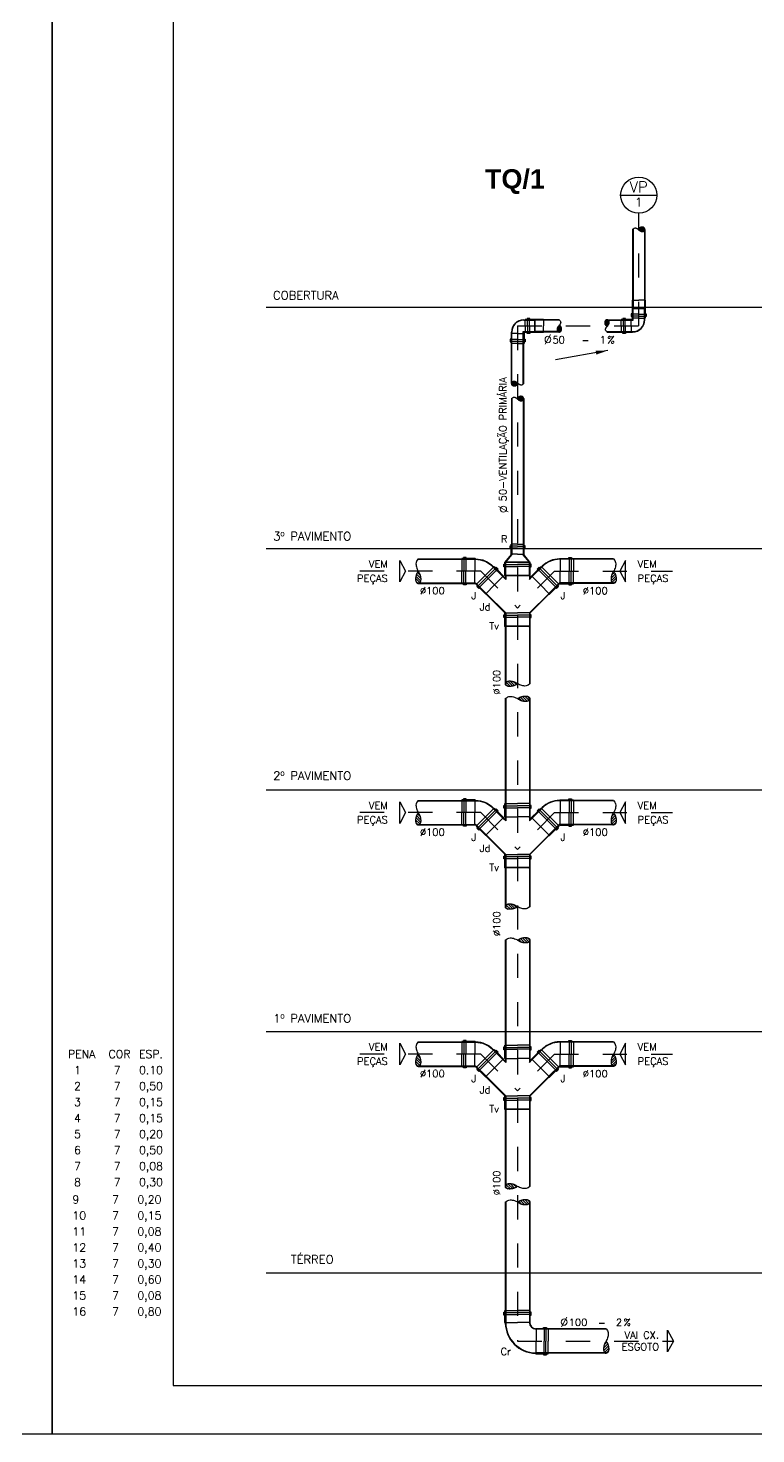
# Model space of a CAD drawing. Header units: millimetres. Extents: x -2485 to 3289, y -257 to 1952.
# Drawn here: x 33.14 to 36.15, y 0 to 5.82 of the extents above; entities that cross this region are included whole.
import ezdxf
from ezdxf.enums import TextEntityAlignment as Align

# ---------------------------------------------------------------- set-up
doc = ezdxf.new("R2010")
doc.units = ezdxf.units.MM
doc.header["$LTSCALE"] = 0.3
doc.linetypes.add('HID', pattern=[0.37, 0.07, -0.1, 0.03, -0.1, 0.07])
for name, color, linetype in [('TEX', 11, 'Continuous'), ('TEXTO', 3, 'Continuous'), ('TUB', 1, 'Continuous')]:
    doc.layers.add(name, color=color, linetype=linetype)
doc.styles.add('ROMANS', font='romans.shx', dxfattribs={"height": 0.03})
doc.styles.add('SANSSERIFBOLD', font='sasb____.pfb')

# ---------------------------------------------------------------- blocks, each defined once
blk = doc.blocks.new('D')
at = {"layer": 'TEX', "color": 9, "style": 'ROMANS'}
blk.add_text('%%c', height=0.04, dxfattribs=at).set_placement((0.0018, -0.0037))
at = {"layer": 'TEX', "color": 9, "linetype": 'Continuous', "style": 'ROMANS'}
blk.add_attdef('N', (0.0529, 0), '', height=0.03, dxfattribs=at)
blk = doc.blocks.new('b100')
at = {"layer": 'TUB', "color": 7}
for p, q in [((-0.0104, -0.0292), (0.0066, -0.0121)), ((-0.0101, -0.0394), (0.0091, -0.0203)), ((-0.0081, -0.0163), (0.0031, -0.0051)), ((-0.0068, -0.0468), (0.0105, -0.0295)), ((-0.0002, -0.0508), (0.0097, -0.0409))]:
    blk.add_line(p, q, dxfattribs=at)
for points in [[(0, 0.0508), (0.0052, 0.0436), (0.007, 0.04), (0.0082, 0.0359), (0.0089, 0.0306), (0.0088, 0.0264), (0.0082, 0.0221), (0.0073, 0.0174), (0.0058, 0.0129), (0.0039, 0.0078), (0.0019, 0.0034), (0, 0)], [(0, 0), (-0.0016, -0.0026), (-0.0029, -0.0047), (-0.0039, -0.0065), (-0.0047, -0.008), (-0.0054, -0.0092), (-0.0058, -0.0102), (-0.0062, -0.0111), (-0.0065, -0.0118), (-0.0068, -0.0126), (-0.0071, -0.0132), (-0.0073, -0.0139), (-0.0075, -0.0145), (-0.0077, -0.0151), (-0.0079, -0.0157), (-0.0081, -0.0162), (-0.0083, -0.0168), (-0.0084, -0.0173), (-0.0085, -0.0179), (-0.0087, -0.0184), (-0.0088, -0.0189), (-0.0089, -0.0195), (-0.009, -0.02), (-0.0092, -0.0206), (-0.0093, -0.0212), (-0.0094, -0.0218), (-0.0095, -0.0224), (-0.0097, -0.023), (-0.0098, -0.0237), (-0.0099, -0.0243), (-0.01, -0.025), (-0.0101, -0.0257), (-0.0102, -0.0264), (-0.0103, -0.0271), (-0.0103, -0.0278), (-0.0104, -0.0286), (-0.0105, -0.0293), (-0.0105, -0.03), (-0.0105, -0.0308), (-0.0106, -0.0315), (-0.0106, -0.0322), (-0.0106, -0.0329), (-0.0106, -0.0335), (-0.0106, -0.0342), (-0.0106, -0.0348), (-0.0105, -0.0354), (-0.0105, -0.036), (-0.0105, -0.0366), (-0.0104, -0.0372), (-0.0104, -0.0377), (-0.0103, -0.0383), (-0.0102, -0.0388), (-0.0101, -0.0393), (-0.01, -0.0398), (-0.0099, -0.0403), (-0.0097, -0.0408), (-0.0095, -0.0413), (-0.0094, -0.0418), (-0.0092, -0.0424), (-0.0089, -0.0429), (-0.0087, -0.0433), (-0.0085, -0.0438), (-0.0082, -0.0443), (-0.008, -0.0447), (-0.0078, -0.0452), (-0.0075, -0.0456), (-0.0073, -0.046), (-0.0071, -0.0463), (-0.0068, -0.0467), (-0.0066, -0.047), (-0.0064, -0.0473), (-0.0062, -0.0476), (-0.006, -0.0478), (-0.0058, -0.0481), (-0.0056, -0.0483), (-0.0053, -0.0485), (-0.0051, -0.0487), (-0.0049, -0.0489), (-0.0046, -0.049), (-0.0044, -0.0492), (-0.0041, -0.0494), (-0.0038, -0.0495), (-0.0035, -0.0497), (-0.0031, -0.0499), (-0.0027, -0.05), (-0.0022, -0.0502), (-0.0016, -0.0504), (-0.0008, -0.0506), (0, -0.0508)], [(0, 0), (0.0016, -0.0026), (0.0029, -0.0047), (0.0039, -0.0065), (0.0047, -0.008), (0.0054, -0.0092), (0.0058, -0.0102), (0.0062, -0.0111), (0.0065, -0.0118), (0.0068, -0.0126), (0.0071, -0.0132), (0.0073, -0.0139), (0.0075, -0.0145), (0.0077, -0.0151), (0.0079, -0.0157), (0.0081, -0.0162), (0.0083, -0.0168), (0.0084, -0.0173), (0.0085, -0.0179), (0.0087, -0.0184), (0.0088, -0.0189), (0.0089, -0.0195), (0.009, -0.02), (0.0092, -0.0206), (0.0093, -0.0212), (0.0094, -0.0218), (0.0095, -0.0224), (0.0097, -0.023), (0.0098, -0.0237), (0.0099, -0.0243), (0.01, -0.025), (0.0101, -0.0257), (0.0102, -0.0264), (0.0103, -0.0271), (0.0103, -0.0278), (0.0104, -0.0286), (0.0105, -0.0293), (0.0105, -0.03), (0.0105, -0.0308), (0.0106, -0.0315), (0.0106, -0.0322), (0.0106, -0.0329), (0.0106, -0.0335), (0.0106, -0.0342), (0.0106, -0.0348), (0.0105, -0.0354), (0.0105, -0.036), (0.0105, -0.0366), (0.0104, -0.0372), (0.0104, -0.0377), (0.0103, -0.0383), (0.0102, -0.0388), (0.0101, -0.0393), (0.01, -0.0398), (0.0099, -0.0403), (0.0097, -0.0408), (0.0095, -0.0413), (0.0094, -0.0418), (0.0092, -0.0424), (0.0089, -0.0429), (0.0087, -0.0433), (0.0085, -0.0438), (0.0082, -0.0443), (0.008, -0.0447), (0.0078, -0.0452), (0.0075, -0.0456), (0.0073, -0.046), (0.0071, -0.0463), (0.0068, -0.0467), (0.0066, -0.047), (0.0064, -0.0473), (0.0062, -0.0476), (0.006, -0.0478), (0.0058, -0.0481), (0.0056, -0.0483), (0.0053, -0.0485), (0.0051, -0.0487), (0.0049, -0.0489), (0.0046, -0.049), (0.0044, -0.0492), (0.0041, -0.0494), (0.0038, -0.0495), (0.0035, -0.0497), (0.0031, -0.0499), (0.0027, -0.05), (0.0022, -0.0502), (0.0016, -0.0504), (0.0008, -0.0506), (0, -0.0508)]]:
    blk.add_lwpolyline(points, dxfattribs=at)
blk = doc.blocks.new('S9D')
at = {"layer": 'TEX', "color": 5}
blk.add_lwpolyline([(0.024, -0.0446), (0.024, 0.0446), (0, 0)], close=True, dxfattribs=at)
at = {"layer": 'TEX', "color": 5, "style": 'ROMANS'}
blk.add_text('VEM', height=0.03, dxfattribs=at).set_placement((0.074, 0.0146))
blk.add_attdef('NOME', (0.074, -0.0446), '', height=0.03, dxfattribs=at)
blk = doc.blocks.new('j45e100d')
at = {"layer": 'TUB', "color": 4}
for p, q in [((-0.0495, 0.0198), (-0.092, -0.0227)), ((-0.0508, 0.021), (-0.0898, -0.018)), ((0.0211, 0.0508), (0.0229, 0.0526)), ((0.0218, 0.049), (0.0236, 0.0508)), ((0.0229, 0.0526), (0.0594, 0.0526)), ((0.0236, 0.0508), (0.0612, 0.0508)), ((0.0594, 0.0566), (0.071, 0.0566)), ((0.0594, 0.0526), (0.0594, 0.0566)), ((0.0612, 0.0508), (0.0612, 0.0548)), ((0.0612, 0.0548), (0.0692, 0.0548)), ((0.0692, 0.0548), (0.0692, 0.0508)), ((0.0692, 0.0508), (0.0786, 0.0508)), ((0.071, 0.0566), (0.071, 0.0526)), ((0.071, 0.0526), (0.0786, 0.0526)), ((0.0211, -0.0482), (-0.0227, -0.092)), ((0.021, -0.0508), (-0.018, -0.0898)), ((0.0211, -0.0482), (0.0236, -0.0508)), ((0.0211, -0.0508), (0.0229, -0.0526)), ((0.0229, -0.0526), (0.0594, -0.0526)), ((0.0236, -0.0508), (0.0612, -0.0508)), ((0.0594, -0.0526), (0.0594, -0.0566)), ((0.0594, -0.0566), (0.071, -0.0566)), ((0.0612, -0.0508), (0.0612, -0.0548)), ((0.0612, -0.0548), (0.0692, -0.0548)), ((0.0692, -0.0548), (0.0692, -0.0508)), ((0.0692, -0.0508), (0.0786, -0.0508)), ((0.071, -0.0566), (0.071, -0.0526)), ((0.071, -0.0526), (0.0786, -0.0526))]:
    blk.add_line(p, q, dxfattribs=at)
at = {"layer": 'TUB', "color": 3}
for p, q in [((0.0236, 0.0508), (0.0236, 0)), ((0.0612, 0.0508), (0.0612, 0)), ((0.0612, -0.0508), (0.0612, 0)), ((0.0692, 0.0508), (0.0692, 0)), ((0.0692, -0.0508), (0.0692, 0)), ((0.0786, 0.0526), (0.0786, 0)), ((-0.0924, -0.0222), (-0.0898, -0.018)), ((-0.0924, -0.0222), (-0.092, -0.0227)), ((0.0236, -0.0508), (0.0236, 0)), ((0.0786, -0.0526), (0.0786, 0)), ((-0.0222, -0.0924), (-0.0227, -0.092)), ((-0.0222, -0.0924), (-0.018, -0.0898))]:
    blk.add_line(p, q, dxfattribs=at)
at = {"layer": 'TUB', "color": 3, "linetype": 'Continuous'}
for q in [(-0.092, -0.0227), (-0.0227, -0.092)]:
    blk.add_line((-0.0573, -0.0573), q, dxfattribs=at)
at = {"layer": 'TUB', "color": 4}
for radius, start in [(0.1016, 89.96932), (0.0998, 89.54254)]:
    blk.add_arc((0.021, -0.0508), radius, start, 135, dxfattribs=at)
blk = doc.blocks.new('R100X50T')
at = {"layer": 'TUB', "color": 3}
for p, q in [((0, 0.0497), (0.0048, 0.0508)), ((0, 0.0497), (0, 0.049)), ((0.055, 0), (0.055, 0.049)), ((0.0881, 0), (0.0881, 0.0253)), ((0.113, 0), (0.113, 0.0253)), ((0.121, 0), (0.121, 0.0253)), ((0.1301, 0), (0.1301, 0.0269)), ((0, -0.0497), (0, -0.049)), ((0, -0.0497), (0.0048, -0.0508)), ((0.055, 0), (0.055, -0.049)), ((0.0881, 0), (0.0881, -0.0254)), ((0.113, 0), (0.113, -0.0254)), ((0.121, 0), (0.121, -0.0254)), ((0.1301, 0), (0.1301, -0.027))]:
    blk.add_line(p, q, dxfattribs=at)
at = {"layer": 'TUB', "color": 3, "linetype": 'Continuous'}
for q in [(0, 0.049), (0, -0.049)]:
    blk.add_line((0, 0), q, dxfattribs=at)
at = {"layer": 'TUB', "color": 4}
for p, q in [((0, 0.049), (0.055, 0.049)), ((0.0048, 0.0508), (0.0556, 0.0508)), ((0.055, 0.049), (0.0857, 0.0237)), ((0.0556, 0.0508), (0.0862, 0.0257)), ((0.0862, 0.0257), (0.0875, 0.0269)), ((0.0865, 0.0237), (0.0881, 0.0253)), ((0.0875, 0.0269), (0.1114, 0.0269)), ((0.0881, 0.0253), (0.113, 0.0253)), ((0.1114, 0.0309), (0.1226, 0.0309)), ((0.1114, 0.0269), (0.1114, 0.0309)), ((0.113, 0.0293), (0.121, 0.0293)), ((0.113, 0.0253), (0.113, 0.0293)), ((0.121, 0.0293), (0.121, 0.0253)), ((0.121, 0.0253), (0.1301, 0.0253)), ((0.1226, 0.0309), (0.1226, 0.0269)), ((0.1226, 0.0269), (0.1301, 0.0269)), ((0, -0.049), (0.055, -0.049)), ((0.0048, -0.0508), (0.0556, -0.0508)), ((0.055, -0.049), (0.0857, -0.0238)), ((0.0556, -0.0508), (0.0862, -0.0257)), ((0.0862, -0.0257), (0.0875, -0.027)), ((0.0865, -0.0238), (0.0881, -0.0254)), ((0.0875, -0.027), (0.1114, -0.027)), ((0.0881, -0.0254), (0.113, -0.0254)), ((0.1114, -0.027), (0.1114, -0.031)), ((0.1114, -0.031), (0.1226, -0.031)), ((0.113, -0.0254), (0.113, -0.0294)), ((0.113, -0.0294), (0.121, -0.0294)), ((0.121, -0.0294), (0.121, -0.0254)), ((0.121, -0.0254), (0.1301, -0.0254)), ((0.1226, -0.031), (0.1226, -0.027)), ((0.1226, -0.027), (0.1301, -0.027))]:
    blk.add_line(p, q, dxfattribs=at)
at = {"layer": 'TUB', "color": 4, "linetype": 'Continuous'}
for p, q in [((0.0865, 0.0237), (0.0857, 0.0237)), ((0.0865, -0.0238), (0.0857, -0.0238))]:
    blk.add_line(p, q, dxfattribs=at)
blk = doc.blocks.new('B50')
at = {"layer": 'TUB', "color": 7}
for p, q in [((-0.0084, -0.0113), (0.0033, 0.0004)), ((-0.0018, 0.0003), (-0.0027, -0.0007)), ((-0.001, 0.0013), (-0.0018, 0.0003)), ((-0.0001, 0.0023), (-0.001, 0.0013)), ((0.0007, 0.0033), (-0.0001, 0.0023)), ((0, 0.0253), (0.0023, 0.023)), ((0.0037, 0), (0.0005, 0.0031)), ((0.0015, 0.0042), (0.0007, 0.0033)), ((0.0022, 0.0051), (0.0015, 0.0042)), ((0.0028, 0.0059), (0.0022, 0.0051)), ((0.0023, 0.023), (0.004, 0.0208)), ((0.0034, 0.0068), (0.0028, 0.0059)), ((0.004, 0.0076), (0.0034, 0.0068)), ((0.0061, -0.0029), (0.0037, 0)), ((0.004, 0.0208), (0.0051, 0.0189)), ((0.0045, 0.0085), (0.004, 0.0076)), ((0.0049, 0.0095), (0.0045, 0.0085)), ((0.0053, 0.0105), (0.0049, 0.0095)), ((0.0051, 0.0189), (0.0058, 0.0171)), ((0.0056, 0.0116), (0.0053, 0.0105)), ((0.0059, 0.0127), (0.0056, 0.0116)), ((0.0058, 0.0171), (0.0061, 0.0155)), ((0.0061, 0.0141), (0.0059, 0.0127)), ((0.0061, 0.0155), (0.0061, 0.0141)), ((-0.0087, -0.0134), (-0.0088, -0.0146)), ((-0.0088, -0.0146), (-0.0087, -0.0157)), ((-0.0086, -0.0123), (-0.0087, -0.0134)), ((-0.0087, -0.0157), (-0.0086, -0.0169)), ((-0.0086, -0.0168), (0.0057, -0.0024)), ((-0.0084, -0.0112), (-0.0086, -0.0123)), ((-0.0086, -0.0169), (-0.0084, -0.018)), ((-0.0082, -0.0101), (-0.0084, -0.0112)), ((-0.0084, -0.018), (-0.0081, -0.0191)), ((-0.0078, -0.0091), (-0.0082, -0.0101)), ((-0.0081, -0.0191), (-0.0076, -0.0201)), ((-0.0074, -0.008), (-0.0078, -0.0091)), ((-0.0076, -0.0201), (-0.0071, -0.0211)), ((-0.0069, -0.007), (-0.0074, -0.008)), ((-0.0073, -0.0207), (0.0078, -0.0056)), ((-0.0071, -0.0211), (-0.0064, -0.022)), ((-0.0064, -0.0059), (-0.0069, -0.007)), ((-0.0058, -0.0049), (-0.0064, -0.0059)), ((-0.0064, -0.022), (-0.0057, -0.0228)), ((-0.0051, -0.0039), (-0.0058, -0.0049)), ((-0.0057, -0.0228), (-0.0048, -0.0235)), ((-0.0043, -0.0028), (-0.0051, -0.0039)), ((-0.0048, -0.0235), (0.0093, -0.0094)), ((-0.0048, -0.0235), (-0.0039, -0.0241)), ((-0.0035, -0.0018), (-0.0043, -0.0028)), ((-0.0039, -0.0241), (-0.003, -0.0246)), ((-0.0027, -0.0007), (-0.0035, -0.0018)), ((-0.003, -0.0246), (-0.002, -0.025)), ((-0.002, -0.025), (-0.001, -0.0252)), ((-0.0012, -0.0252), (0.0097, -0.0144)), ((-0.001, -0.0252), (0, -0.0253)), ((0, -0.0253), (0.001, -0.0253)), ((0.001, -0.0253), (0.0019, -0.0252)), ((0.0019, -0.0252), (0.0028, -0.025)), ((0.0028, -0.025), (0.0036, -0.0246)), ((0.0036, -0.0246), (0.0044, -0.0242)), ((0.0044, -0.0242), (0.0051, -0.0237)), ((0.0051, -0.0237), (0.0058, -0.0232)), ((0.0058, -0.0232), (0.0065, -0.0226)), ((0.0078, -0.0055), (0.0061, -0.0029)), ((0.0065, -0.0226), (0.007, -0.022)), ((0.007, -0.022), (0.0076, -0.0213)), ((0.0076, -0.0213), (0.008, -0.0206)), ((0.0089, -0.0079), (0.0078, -0.0055)), ((0.008, -0.0206), (0.0084, -0.0198)), ((0.0084, -0.0198), (0.0088, -0.0189)), ((0.0088, -0.0189), (0.0091, -0.0178)), ((0.0095, -0.01), (0.0089, -0.0079)), ((0.0091, -0.0178), (0.0093, -0.0166)), ((0.0093, -0.0166), (0.0096, -0.0153)), ((0.0097, -0.012), (0.0095, -0.01)), ((0.0096, -0.0153), (0.0097, -0.0137)), ((0.0097, -0.0137), (0.0097, -0.012))]:
    blk.add_line(p, q, dxfattribs=at)
blk = doc.blocks.new('JD100')
at = {"layer": 'TUB', "color": 4}
for p, q in [((-0.021, 0.0508), (0.0577, 0.1296)), ((-0.0203, 0.049), (0.0595, 0.1288)), ((0.0577, 0.1321), (0.0836, 0.158)), ((0.0577, 0.1296), (0.0577, 0.1321)), ((0.0595, 0.1314), (0.0861, 0.158)), ((0.0595, 0.1288), (0.0595, 0.1314)), ((0.0808, 0.1608), (0.089, 0.169)), ((0.0836, 0.158), (0.0808, 0.1608)), ((0.0833, 0.1608), (0.089, 0.1665)), ((0.0861, 0.158), (0.0833, 0.1608)), ((0.089, 0.169), (0.0918, 0.1662)), ((0.089, 0.1665), (0.0918, 0.1636)), ((0.0918, 0.1662), (0.0972, 0.1715)), ((0.0918, 0.1636), (0.0984, 0.1703)), ((0.1183, 0.049), (0.1288, 0.0595)), ((0.1288, 0.0595), (0.1314, 0.0595)), ((0.1314, 0.0595), (0.158, 0.0861)), ((0.1321, 0.0577), (0.158, 0.0836)), ((0.158, 0.0861), (0.1608, 0.0833)), ((0.158, 0.0836), (0.1608, 0.0808)), ((0.1608, 0.0808), (0.169, 0.089)), ((0.1608, 0.0833), (0.1665, 0.089)), ((0.1636, 0.0918), (0.1703, 0.0984)), ((0.1665, 0.089), (0.1636, 0.0918)), ((0.1662, 0.0918), (0.1715, 0.0972)), ((0.169, 0.089), (0.1662, 0.0918)), ((-0.0203, 0.049), (-0.075, 0.049)), ((-0.021, 0.0508), (-0.0702, 0.0508)), ((0.1332, 0.049), (0.1183, 0.049)), ((0.1226, 0.0508), (0.1296, 0.0577)), ((0.1325, 0.0508), (0.1226, 0.0508)), ((0.1296, 0.0577), (0.1321, 0.0577)), ((0.1325, 0.0508), (0.1343, 0.0526)), ((0.1332, 0.049), (0.135, 0.0508)), ((0.1343, 0.0526), (0.1708, 0.0526)), ((0.135, 0.0508), (0.1726, 0.0508)), ((0.1708, 0.0526), (0.1708, 0.0566)), ((0.1708, 0.0566), (0.1824, 0.0566)), ((0.1726, 0.0548), (0.1806, 0.0548)), ((0.1726, 0.0508), (0.1726, 0.0548)), ((0.1806, 0.0548), (0.1806, 0.0508)), ((0.1806, 0.0508), (0.19, 0.0508)), ((0.1824, 0.0566), (0.1824, 0.0526)), ((0.1824, 0.0526), (0.19, 0.0526)), ((-0.0203, -0.049), (-0.075, -0.049)), ((-0.021, -0.0508), (-0.0702, -0.0508)), ((-0.021, -0.0508), (0.0577, -0.1296)), ((-0.0203, -0.049), (0.0595, -0.1288)), ((0.1183, -0.049), (0.1288, -0.0595)), ((0.1332, -0.049), (0.1183, -0.049)), ((0.1325, -0.0508), (0.1226, -0.0508)), ((0.1226, -0.0508), (0.1296, -0.0577)), ((0.1296, -0.0577), (0.1321, -0.0577)), ((0.1321, -0.0577), (0.158, -0.0836)), ((0.1325, -0.0508), (0.1343, -0.0526)), ((0.1332, -0.049), (0.135, -0.0508)), ((0.1343, -0.0526), (0.1708, -0.0526)), ((0.135, -0.0508), (0.1726, -0.0508)), ((0.1708, -0.0526), (0.1708, -0.0566)), ((0.1708, -0.0566), (0.1824, -0.0566)), ((0.1726, -0.0508), (0.1726, -0.0548)), ((0.1726, -0.0548), (0.1806, -0.0548)), ((0.1806, -0.0508), (0.19, -0.0508)), ((0.1806, -0.0548), (0.1806, -0.0508)), ((0.1824, -0.0526), (0.19, -0.0526)), ((0.1824, -0.0566), (0.1824, -0.0526)), ((0.1288, -0.0595), (0.1314, -0.0595)), ((0.1314, -0.0595), (0.158, -0.0861)), ((0.158, -0.0836), (0.1608, -0.0808)), ((0.158, -0.0861), (0.1608, -0.0833)), ((0.1608, -0.0808), (0.169, -0.089)), ((0.1608, -0.0833), (0.1665, -0.089)), ((0.1665, -0.089), (0.1636, -0.0918)), ((0.1636, -0.0918), (0.1703, -0.0984)), ((0.169, -0.089), (0.1662, -0.0918)), ((0.1662, -0.0918), (0.1715, -0.0972)), ((0.0577, -0.1296), (0.0577, -0.1321)), ((0.0577, -0.1321), (0.0836, -0.158)), ((0.0595, -0.1288), (0.0595, -0.1314)), ((0.0595, -0.1314), (0.0861, -0.158)), ((0.0836, -0.158), (0.0808, -0.1608)), ((0.0808, -0.1608), (0.089, -0.169)), ((0.0861, -0.158), (0.0833, -0.1608)), ((0.0833, -0.1608), (0.089, -0.1665)), ((0.089, -0.1665), (0.0918, -0.1636)), ((0.089, -0.169), (0.0918, -0.1662)), ((0.0918, -0.1636), (0.0984, -0.1703)), ((0.0918, -0.1662), (0.0972, -0.1715))]:
    blk.add_line(p, q, dxfattribs=at)
at = {"layer": 'TUB', "color": 3}
for p, q in [((0.0595, 0.1314), (0.0955, 0.0955)), ((0.0861, 0.158), (0.122, 0.122)), ((0.0918, 0.1636), (0.1277, 0.1277)), ((0.0972, 0.1715), (0.1344, 0.1344)), ((0.158, 0.0861), (0.122, 0.122)), ((0.1636, 0.0918), (0.1277, 0.1277)), ((0.1715, 0.0972), (0.1344, 0.1344)), ((0.1314, 0.0595), (0.0955, 0.0955)), ((-0.075, 0.0497), (-0.0702, 0.0508)), ((-0.075, 0.0497), (-0.075, 0.049)), ((0.135, 0.0508), (0.135, 0)), ((0.135, -0.0508), (0.135, 0)), ((0.1726, 0.0508), (0.1726, 0)), ((0.1726, -0.0508), (0.1726, 0)), ((0.1806, 0.0508), (0.1806, 0)), ((0.1806, -0.0508), (0.1806, 0)), ((0.19, 0.0526), (0.19, 0)), ((-0.075, -0.0497), (-0.075, -0.049)), ((-0.075, -0.0497), (-0.0702, -0.0508)), ((0.19, -0.0526), (0.19, 0)), ((0.0595, -0.1314), (0.0955, -0.0955)), ((0.1314, -0.0595), (0.0955, -0.0955)), ((0.158, -0.0861), (0.122, -0.122)), ((0.1636, -0.0918), (0.1277, -0.1277)), ((0.1715, -0.0972), (0.1344, -0.1344)), ((0.0861, -0.158), (0.122, -0.122)), ((0.0918, -0.1636), (0.1277, -0.1277)), ((0.0972, -0.1715), (0.1344, -0.1344))]:
    blk.add_line(p, q, dxfattribs=at)
at = {"layer": 'TUB', "color": 3, "linetype": 'Continuous'}
for q in [(-0.075, 0.049), (-0.075, -0.049)]:
    blk.add_line((-0.075, 0), q, dxfattribs=at)
blk = doc.blocks.new('S9E')
at = {"layer": 'TEX', "color": 5}
blk.add_lwpolyline([(-0.024, -0.0446), (-0.024, 0.0446), (0, 0)], close=True, dxfattribs=at)
at = {"layer": 'TEX', "color": 5, "style": 'ROMANS'}
blk.add_text('VEM', height=0.03, dxfattribs=at).set_placement((-0.074, 0.0146), align=Align.RIGHT)
blk.add_attdef('NOME', text='', height=0.03, dxfattribs=at).set_placement((-0.074, -0.0446), align=Align.RIGHT)
blk = doc.blocks.new('100')
at = {"layer": 'TEX', "color": 9, "style": 'ROMANS'}
blk.add_text('%%c100', height=0.03, dxfattribs=at).set_placement((0, 0))
blk = doc.blocks.new('S5D')
at = {"layer": 'TEX', "color": 5}
blk.add_lwpolyline([(-0.024, -0.0446), (-0.024, 0.0446), (0, 0)], close=True, dxfattribs=at)
at = {"layer": 'TEX', "color": 5, "style": 'ROMANS'}
for s, p in [('VAI CX.', (-0.0597, 0.0098)), ('ESGOTO', (-0.0597, -0.0388))]:
    blk.add_text(s, height=0.03, dxfattribs=at).set_placement(p, align=Align.RIGHT)
blk = doc.blocks.new('DD')
at = {"layer": 'TEX', "color": 9}
blk.add_line((0.1881, 0.0234), (0.2108, 0.0234), dxfattribs=at)
at = {"layer": 'TEX', "color": 9, "style": 'ROMANS'}
for s, height, p in [('%%c', 0.04, (0.0265, 0.0079)), ('%', 0.03, (0.2889, 0.0116))]:
    blk.add_text(s, height=height, dxfattribs=at).set_placement(p)
blk.add_attdef('N', (0.0624, 0.0116), '', height=0.03, dxfattribs=at)
blk.add_attdef('INCL', text='', height=0.03, dxfattribs=at).set_placement((0.2837, 0.0116), align=Align.RIGHT)
blk = doc.blocks.new('TV100B')
at = {"layer": 'TUB', "color": 4}
for p, q in [((-0.0025, 0.0508), (-0.162, 0.0508)), ((-0.0018, 0.049), (-0.162, 0.049)), ((-0.0025, 0.0508), (-0.0007, 0.0526)), ((-0.0018, 0.049), (0, 0.0508)), ((-0.0007, 0.0526), (0.0358, 0.0526)), ((0, 0.0508), (0.0376, 0.0508)), ((0.0358, 0.0526), (0.0358, 0.0566)), ((0.0358, 0.0566), (0.0474, 0.0566)), ((0.0376, 0.0548), (0.0456, 0.0548)), ((0.0376, 0.0508), (0.0376, 0.0548)), ((0.0456, 0.0548), (0.0456, 0.0508)), ((0.0456, 0.0508), (0.055, 0.0508)), ((0.0474, 0.0566), (0.0474, 0.0526)), ((0.0474, 0.0526), (0.055, 0.0526)), ((-0.0018, -0.049), (-0.162, -0.049)), ((-0.0025, -0.0508), (-0.162, -0.0508)), ((-0.0037, -0.049), (-0.0018, -0.049)), ((-0.0025, -0.0508), (-0.0007, -0.0526)), ((-0.0018, -0.049), (0, -0.0508)), ((-0.0007, -0.0526), (0.0358, -0.0526)), ((0, -0.0508), (0.0376, -0.0508)), ((0.0358, -0.0526), (0.0358, -0.0566)), ((0.0358, -0.0566), (0.0474, -0.0566)), ((0.0376, -0.0508), (0.0376, -0.0548)), ((0.0376, -0.0548), (0.0456, -0.0548)), ((0.0456, -0.0508), (0.055, -0.0508)), ((0.0456, -0.0548), (0.0456, -0.0508)), ((0.0474, -0.0526), (0.055, -0.0526)), ((0.0474, -0.0566), (0.0474, -0.0526))]:
    blk.add_line(p, q, dxfattribs=at)
at = {"layer": 'TUB', "color": 3}
for p, q in [((0, 0.0508), (0, 0)), ((0, -0.0508), (0, 0)), ((0.0376, 0.0508), (0.0376, 0)), ((0.0376, -0.0508), (0.0376, 0)), ((0.0456, 0.0508), (0.0456, 0)), ((0.0456, -0.0508), (0.0456, 0)), ((0.055, 0.0526), (0.055, 0)), ((0.055, -0.0526), (0.055, 0))]:
    blk.add_line(p, q, dxfattribs=at)
at = {"layer": 'TUB', "rotation": 180}
blk.add_blockref('b100', (-0.162, 0), dxfattribs=at)
blk = doc.blocks.new('l50')
at = {"layer": 'TUB', "color": 4}
for p, q in [((-0.035, 0.02595), (-0.031875, 0.02695)), ((0.0229, 0.02535), (-0.035, 0.02535)), ((-0.031875, 0.02695), (0.0213, 0.02695)), ((0.0213, 0.02695), (0.0213, 0.03095)), ((0.0213, 0.03095), (0.0325, 0.03095)), ((0.0229, 0.02535), (0.0229, 0.02935)), ((0.0229, 0.02935), (0.0309, 0.02935)), ((0.0309, 0.02935), (0.0309, 0.02535)), ((0.0309, 0.02535), (0.04, 0.02535)), ((0.0325, 0.03095), (0.0325, 0.02695)), ((0.0325, 0.02695), (0.04, 0.02695)), ((0.0229, -0.02535), (-0.035, -0.02535)), ((-0.035, -0.02595), (-0.031875, -0.02695)), ((-0.031875, -0.02695), (0.0213, -0.02695)), ((0.0213, -0.02695), (0.0213, -0.03095)), ((0.0213, -0.03095), (0.0325, -0.03095)), ((0.0229, -0.02535), (0.0229, -0.02935)), ((0.0229, -0.02935), (0.0309, -0.02935)), ((0.0309, -0.02535), (0.04, -0.02535)), ((0.0309, -0.02935), (0.0309, -0.02535)), ((0.0325, -0.02695), (0.04, -0.02695)), ((0.0325, -0.03095), (0.0325, -0.02695))]:
    blk.add_line(p, q, dxfattribs=at)
at = {"layer": 'TUB', "color": 3}
for p, q in [((-0.035, 0.02595), (-0.035, 0)), ((-0.035, -0.02595), (-0.035, 0)), ((0, 0.02535), (0, 0)), ((0, -0.02535), (0, 0)), ((0.0229, 0), (0.0229, 0.02535)), ((0.0229, 0), (0.0229, -0.02535)), ((0.0309, 0), (0.0309, 0.02535)), ((0.0309, 0), (0.0309, -0.02535)), ((0.04, 0), (0.04, 0.02695)), ((0.04, 0), (0.04, -0.02695))]:
    blk.add_line(p, q, dxfattribs=at)
blk = doc.blocks.new('B50T')
at = {"layer": 'TUB', "color": 4}
for p, q in [((0.1003, 0.0254), (0, 0.0254)), ((0.1003, 0.0237), (0, 0.0237)), ((0.1003, -0.0237), (0, -0.0237)), ((0.1003, -0.0254), (0, -0.0254))]:
    blk.add_line(p, q, dxfattribs=at)
at = {"layer": 'TUB', "color": 5}
blk.add_blockref('B50', (0.1003, 0), dxfattribs=at)
blk = doc.blocks.new('S-S')
at = {"layer": 'TEX', "color": 11}
blk.add_line((0.2202, 0), (0, 0), dxfattribs=at)
blk.add_solid([(0.1702, 0.0083), (0.1702, -0.0083), (0.2202, 0)], dxfattribs=at)
blk = doc.blocks.new('n')
at = {"layer": 'TEX', "color": 5, "linetype": 'Continuous'}
blk.add_line((-0.075, 0), (0.075, 0), dxfattribs=at)
blk.add_circle((0, 0), 0.075, dxfattribs=at)
at = {"layer": 'TEX', "color": 9, "linetype": 'Continuous', "style": 'ROMANS'}
for tag, height, p in [('L', 0.045, (0, 0.0113)), ('N', 0.036, (0, -0.0466))]:
    blk.add_attdef(tag, text='', height=height, dxfattribs=at).set_placement(p, align=Align.CENTER)

msp = doc.modelspace()

# ---------------------------------------------------------------- linework, layer by layer
at = {"color": 4, "linetype": 'Continuous'}
for p, q in [((33.24, 0), (33.24, 11.68)), ((33.24, 11.68), (33.24, 0)), ((16.62, 0), (33.24, 0)), ((33.24, 0), (49.86, 0))]:
    msp.add_line(p, q, dxfattribs=at)
at = {"color": 12, "linetype": 'Continuous'}
for p, q in [((33.74, 11.48), (33.74, 0.2)), ((33.74, 0.2), (49.66, 0.2))]:
    msp.add_line(p, q, dxfattribs=at)
at = {"layer": 'TEX', "linetype": 'Continuous'}
for p, q in [((34.125186, 4.666663), (40.481672, 4.666663)), ((34.125186, 3.666663), (40.481672, 3.666663)), ((34.125186, 2.666663), (40.481672, 2.666663)), ((34.125186, 1.666663), (40.481672, 1.666663)), ((34.125186, 0.666663), (40.481672, 0.666663))]:
    msp.add_line(p, q, dxfattribs=at)
at = {"layer": 'TUB', "linetype": 'HID'}
for p, q in [((35.667844, 4.588524), (35.667844, 5.054949)), ((35.166141, 4.588524), (35.166141, 0.384494)), ((35.166141, 4.588524), (35.667844, 4.588524)), ((35.013376, 3.572906), (34.479156, 3.572906)), ((35.013376, 3.572906), (35.166141, 3.420141)), ((35.318906, 3.572906), (35.166141, 3.420141)), ((35.318906, 3.572906), (35.807852, 3.572906)), ((35.013376, 2.572906), (34.479156, 2.572906)), ((35.013376, 2.572906), (35.166141, 2.420141)), ((35.318906, 2.572906), (35.166141, 2.420141)), ((35.318906, 2.572906), (35.807852, 2.572906)), ((35.013376, 1.572906), (34.479156, 1.572906)), ((35.013376, 1.572906), (35.166141, 1.420141)), ((35.318906, 1.572906), (35.166141, 1.420141)), ((35.318906, 1.572906), (35.807852, 1.572906)), ((35.166141, 0.384494), (35.811242, 0.384494))]:
    msp.add_line(p, q, dxfattribs=at)
at = {"layer": 'TUB', "color": 4}
for p, q in [((35.642494, 4.988098), (35.642494, 4.660524)), ((35.644094, 4.988098), (35.644094, 4.660524)), ((35.691594, 4.988098), (35.691594, 4.660524)), ((35.693194, 4.988098), (35.693194, 4.660524)), ((35.642494, 4.613874), (35.642494, 4.658069)), ((35.644094, 4.612274), (35.644094, 4.660524)), ((35.691594, 4.613874), (35.691594, 4.660524)), ((35.693194, 4.613874), (35.693194, 4.658069)), ((35.191491, 4.613874), (35.235687, 4.613874)), ((35.191491, 4.612274), (35.238141, 4.612274)), ((35.602344, 4.615474), (35.594844, 4.615474)), ((35.603944, 4.613874), (35.594844, 4.613874)), ((35.602344, 4.619474), (35.602344, 4.615474)), ((35.613544, 4.619474), (35.602344, 4.619474)), ((35.603944, 4.617874), (35.603944, 4.613874)), ((35.611944, 4.617874), (35.603944, 4.617874)), ((35.611944, 4.613874), (35.611944, 4.617874)), ((35.636844, 4.613874), (35.611944, 4.613874)), ((35.613544, 4.615474), (35.613544, 4.619474)), ((35.637507, 4.615474), (35.613544, 4.615474)), ((35.638444, 4.612274), (35.636844, 4.613874)), ((35.639107, 4.613874), (35.637507, 4.615474)), ((35.638444, 4.612274), (35.644094, 4.612274)), ((35.639107, 4.613874), (35.642494, 4.613874)), ((35.140791, 4.559787), (35.139191, 4.558187)), ((35.139191, 4.558187), (35.139191, 4.534224)), ((35.140791, 4.559787), (35.140791, 4.563174)), ((35.142391, 4.559124), (35.140791, 4.557524)), ((35.140791, 4.349583), (35.140791, 4.557524)), ((35.140791, 4.557524), (35.140791, 4.532624)), ((35.142391, 4.559124), (35.142391, 4.563174)), ((35.142391, 4.349583), (35.142391, 4.557524)), ((35.189891, 4.564774), (35.238141, 4.564774)), ((35.189891, 4.559124), (35.189891, 4.564774)), ((35.189891, 4.559124), (35.191491, 4.557524)), ((35.189891, 4.349583), (35.189891, 4.557524)), ((35.191491, 4.563174), (35.235687, 4.563174)), ((35.191491, 4.559787), (35.191491, 4.563174)), ((35.191491, 4.559787), (35.193091, 4.558187)), ((35.191491, 4.349583), (35.191491, 4.557524)), ((35.191491, 4.557524), (35.191491, 4.532624)), ((35.193091, 4.558187), (35.193091, 4.534224)), ((35.603944, 4.563174), (35.594844, 4.563174)), ((35.602344, 4.561574), (35.594844, 4.561574)), ((35.602344, 4.557574), (35.602344, 4.561574)), ((35.613544, 4.557574), (35.602344, 4.557574)), ((35.603944, 4.559174), (35.603944, 4.563174)), ((35.611944, 4.559174), (35.603944, 4.559174)), ((35.636844, 4.563174), (35.611944, 4.563174)), ((35.611944, 4.563174), (35.611944, 4.559174)), ((35.637507, 4.561574), (35.613544, 4.561574)), ((35.613544, 4.561574), (35.613544, 4.557574)), ((35.638444, 4.564774), (35.636844, 4.563174)), ((35.639107, 4.563174), (35.637507, 4.561574)), ((35.638444, 4.564774), (35.642494, 4.564774)), ((35.639107, 4.563174), (35.642494, 4.563174)), ((35.139191, 4.534224), (35.135191, 4.534224)), ((35.135191, 4.534224), (35.135191, 4.523024)), ((35.135191, 4.523024), (35.139191, 4.523024)), ((35.136791, 4.532624), (35.136791, 4.524624)), ((35.140791, 4.532624), (35.136791, 4.532624)), ((35.136791, 4.524624), (35.140791, 4.524624)), ((35.139191, 4.523024), (35.139191, 4.515524)), ((35.140791, 4.524624), (35.140791, 4.515524)), ((35.191491, 4.532624), (35.195491, 4.532624)), ((35.195491, 4.524624), (35.191491, 4.524624)), ((35.191491, 4.524624), (35.191491, 4.515524)), ((35.193091, 4.534224), (35.197091, 4.534224)), ((35.193091, 4.523024), (35.193091, 4.515524)), ((35.197091, 4.523024), (35.193091, 4.523024)), ((35.195491, 4.532624), (35.195491, 4.524624)), ((35.197091, 4.534224), (35.197091, 4.523024)), ((35.140791, 4.287348), (35.140791, 3.643277)), ((35.142391, 4.287348), (35.142391, 3.643277)), ((35.189891, 4.287348), (35.189891, 3.643277)), ((35.191491, 4.287348), (35.191491, 3.643277)), ((34.75451, 3.623706), (34.989734, 3.623706)), ((34.75451, 3.621906), (34.989734, 3.621906)), ((35.563647, 3.623706), (35.342548, 3.623706)), ((35.563647, 3.621906), (35.342548, 3.621906)), ((34.75451, 3.523906), (34.989734, 3.523906)), ((34.75451, 3.522106), (34.989734, 3.522106)), ((35.563647, 3.523906), (35.342548, 3.523906)), ((35.563647, 3.522106), (35.342548, 3.522106)), ((35.109541, 3.392541), (35.113541, 3.392541)), ((35.109541, 3.380941), (35.109541, 3.392541)), ((35.113541, 3.380941), (35.109541, 3.380941)), ((35.111341, 3.390741), (35.115341, 3.390741)), ((35.111341, 3.382741), (35.111341, 3.390741)), ((35.115341, 3.382741), (35.111341, 3.382741)), ((35.113541, 3.392541), (35.113541, 3.400141)), ((35.113541, 3.344395), (35.113541, 3.380941)), ((35.115341, 3.390741), (35.115341, 3.400141)), ((35.115341, 3.345141), (35.115341, 3.382741)), ((35.216941, 3.390741), (35.216941, 3.400141)), ((35.220941, 3.390741), (35.216941, 3.390741)), ((35.216941, 3.382741), (35.220941, 3.382741)), ((35.216941, 3.345141), (35.216941, 3.382741)), ((35.218741, 3.392541), (35.218741, 3.400141)), ((35.222741, 3.392541), (35.218741, 3.392541)), ((35.218741, 3.380941), (35.222741, 3.380941)), ((35.218741, 3.344395), (35.218741, 3.380941)), ((35.220941, 3.382741), (35.220941, 3.390741)), ((35.222741, 3.380941), (35.222741, 3.392541)), ((35.115341, 3.342595), (35.113541, 3.344395)), ((35.117141, 3.343341), (35.115341, 3.345141)), ((35.115341, 3.342595), (35.115341, 3.106196)), ((35.117141, 3.343341), (35.117141, 3.106196)), ((35.215141, 3.343341), (35.216941, 3.345141)), ((35.215141, 3.343341), (35.215141, 3.106196)), ((35.215141, 3.341464), (35.215141, 3.343341)), ((35.216941, 3.342595), (35.218741, 3.344395)), ((35.216941, 3.342595), (35.216941, 3.106196)), ((35.115341, 3.045018), (35.115341, 2.555141)), ((35.117141, 3.045018), (35.117141, 2.555141)), ((35.215141, 3.045018), (35.215141, 2.555141)), ((35.216941, 3.045018), (35.216941, 2.555141)), ((34.75451, 2.623706), (34.989734, 2.623706)), ((34.75451, 2.621906), (34.989734, 2.621906)), ((35.563647, 2.623706), (35.342548, 2.623706)), ((35.563647, 2.621906), (35.342548, 2.621906)), ((34.75451, 2.523906), (34.989734, 2.523906)), ((34.75451, 2.522106), (34.989734, 2.522106)), ((35.563647, 2.523906), (35.342548, 2.523906)), ((35.563647, 2.522106), (35.342548, 2.522106)), ((35.115341, 2.045018), (35.115341, 1.555141)), ((35.117141, 2.045018), (35.117141, 1.555141)), ((35.215141, 2.045018), (35.215141, 1.555141)), ((35.216941, 2.045018), (35.216941, 1.555141)), ((34.75451, 1.623706), (34.989734, 1.623706)), ((34.75451, 1.621906), (34.989734, 1.621906)), ((35.563647, 1.623706), (35.342548, 1.623706)), ((35.563647, 1.621906), (35.342548, 1.621906)), ((34.75451, 1.523906), (34.989734, 1.523906)), ((34.75451, 1.522106), (34.989734, 1.522106)), ((35.563647, 1.523906), (35.342548, 1.523906)), ((35.563647, 1.522106), (35.342548, 1.522106)), ((35.113541, 1.392541), (35.113541, 1.400141)), ((35.115341, 1.390741), (35.115341, 1.400141)), ((35.216941, 1.390741), (35.216941, 1.400141)), ((35.218741, 1.392541), (35.218741, 1.400141)), ((35.109541, 1.392541), (35.113541, 1.392541)), ((35.109541, 1.380941), (35.109541, 1.392541)), ((35.113541, 1.380941), (35.109541, 1.380941)), ((35.111341, 1.390741), (35.115341, 1.390741)), ((35.111341, 1.382741), (35.111341, 1.390741)), ((35.115341, 1.382741), (35.111341, 1.382741)), ((35.113541, 1.344395), (35.113541, 1.380941)), ((35.115341, 1.342595), (35.113541, 1.344395)), ((35.115341, 1.345141), (35.115341, 1.382741)), ((35.117141, 1.343341), (35.115341, 1.345141)), ((35.115341, 1.342595), (35.115341, 1.02472)), ((35.117141, 1.343341), (35.117141, 1.02472)), ((35.215141, 1.343341), (35.216941, 1.345141)), ((35.215141, 1.343341), (35.215141, 1.02472)), ((35.215141, 1.341464), (35.215141, 1.343341)), ((35.220941, 1.390741), (35.216941, 1.390741)), ((35.216941, 1.382741), (35.220941, 1.382741)), ((35.216941, 1.345141), (35.216941, 1.382741)), ((35.216941, 1.342595), (35.218741, 1.344395)), ((35.216941, 1.342595), (35.216941, 1.02472)), ((35.222741, 1.392541), (35.218741, 1.392541)), ((35.218741, 1.380941), (35.222741, 1.380941)), ((35.218741, 1.344395), (35.218741, 1.380941)), ((35.220941, 1.382741), (35.220941, 1.390741)), ((35.222741, 1.380941), (35.222741, 1.392541)), ((35.115341, 0.9601), (35.115341, 0.461494)), ((35.117141, 0.9601), (35.117141, 0.461494)), ((35.215141, 0.9601), (35.215141, 0.461494)), ((35.216941, 0.9601), (35.216941, 0.461494)), ((35.109541, 0.503894), (35.113541, 0.503894)), ((35.109541, 0.492294), (35.109541, 0.503894)), ((35.113541, 0.492294), (35.109541, 0.492294)), ((35.111341, 0.502094), (35.115341, 0.502094)), ((35.111341, 0.494094), (35.111341, 0.502094)), ((35.115341, 0.494094), (35.111341, 0.494094)), ((35.113541, 0.503894), (35.113541, 0.511494)), ((35.113541, 0.460749), (35.113541, 0.492294)), ((35.115341, 0.502094), (35.115341, 0.511494)), ((35.115341, 0.461494), (35.115341, 0.494094)), ((35.216941, 0.502094), (35.216941, 0.511494)), ((35.220941, 0.502094), (35.216941, 0.502094)), ((35.216941, 0.494094), (35.220941, 0.494094)), ((35.216941, 0.461494), (35.216941, 0.494094)), ((35.218741, 0.503894), (35.218741, 0.511494)), ((35.222741, 0.503894), (35.218741, 0.503894)), ((35.218741, 0.492294), (35.222741, 0.492294)), ((35.218741, 0.460749), (35.218741, 0.492294)), ((35.220941, 0.494094), (35.220941, 0.502094)), ((35.222741, 0.492294), (35.222741, 0.503894)), ((35.115356, 0.458934), (35.113541, 0.460749)), ((35.117147, 0.459689), (35.115341, 0.461494)), ((35.215166, 0.45972), (35.216941, 0.461494)), ((35.21701, 0.459018), (35.218741, 0.460749)), ((35.240664, 0.435363), (35.242396, 0.437094)), ((35.241366, 0.43352), (35.243141, 0.435294)), ((35.242396, 0.437094), (35.273941, 0.437094)), ((35.243141, 0.435294), (35.275741, 0.435294)), ((35.532767, 0.435294), (35.243141, 0.435294)), ((35.532767, 0.433494), (35.243141, 0.433494)), ((35.273941, 0.437094), (35.273941, 0.441094)), ((35.273941, 0.441094), (35.285541, 0.441094)), ((35.275741, 0.439294), (35.283741, 0.439294)), ((35.275741, 0.435294), (35.275741, 0.439294)), ((35.283741, 0.439294), (35.283741, 0.435294)), ((35.283741, 0.435294), (35.293141, 0.435294)), ((35.285541, 0.441094), (35.285541, 0.437094)), ((35.285541, 0.437094), (35.293141, 0.437094)), ((35.24058, 0.333709), (35.242396, 0.331894)), ((35.241335, 0.3355), (35.243141, 0.333694)), ((35.242396, 0.331894), (35.273941, 0.331894)), ((35.532767, 0.335494), (35.243141, 0.335494)), ((35.243141, 0.333694), (35.275741, 0.333694)), ((35.532767, 0.333694), (35.243141, 0.333694)), ((35.273941, 0.331894), (35.273941, 0.327894)), ((35.273941, 0.327894), (35.285541, 0.327894)), ((35.275741, 0.333694), (35.275741, 0.329694)), ((35.275741, 0.329694), (35.283741, 0.329694)), ((35.283741, 0.333694), (35.293141, 0.333694)), ((35.283741, 0.329694), (35.283741, 0.333694)), ((35.285541, 0.331894), (35.293141, 0.331894)), ((35.285541, 0.327894), (35.285541, 0.331894))]:
    msp.add_line(p, q, dxfattribs=at)
at = {"layer": 'TUB', "color": 3}
for p, q in [((35.643519, 4.660524), (35.642494, 4.658069)), ((35.643519, 4.660524), (35.644094, 4.660524)), ((35.692169, 4.660524), (35.691594, 4.660524)), ((35.692169, 4.660524), (35.693194, 4.658069)), ((35.238141, 4.612849), (35.235687, 4.613874)), ((35.238141, 4.612849), (35.238141, 4.612274)), ((35.594844, 4.588524), (35.594844, 4.615474)), ((35.603944, 4.588524), (35.603944, 4.613874)), ((35.611944, 4.588524), (35.611944, 4.613874)), ((35.636844, 4.588524), (35.636844, 4.613874)), ((35.166141, 4.557524), (35.140791, 4.557524)), ((35.166141, 4.557524), (35.191491, 4.557524)), ((35.238141, 4.564198), (35.235687, 4.563174)), ((35.238141, 4.564198), (35.238141, 4.564774)), ((35.594844, 4.588524), (35.594844, 4.561574)), ((35.603944, 4.588524), (35.603944, 4.563174)), ((35.611944, 4.588524), (35.611944, 4.563174)), ((35.636844, 4.588524), (35.636844, 4.563174)), ((35.166141, 4.515524), (35.139191, 4.515524)), ((35.166141, 4.532624), (35.140791, 4.532624)), ((35.166141, 4.524624), (35.140791, 4.524624)), ((35.166141, 4.532624), (35.191491, 4.532624)), ((35.166141, 4.524624), (35.191491, 4.524624)), ((35.166141, 4.515524), (35.193091, 4.515524)), ((35.113541, 3.400141), (35.166141, 3.400141)), ((35.115341, 3.390741), (35.166141, 3.390741)), ((35.115341, 3.382741), (35.166141, 3.382741)), ((35.218741, 3.400141), (35.166141, 3.400141)), ((35.216941, 3.390741), (35.166141, 3.390741)), ((35.216941, 3.382741), (35.166141, 3.382741)), ((35.115341, 3.345141), (35.166141, 3.345141)), ((35.216941, 3.345141), (35.166141, 3.345141)), ((35.113541, 1.400141), (35.166141, 1.400141)), ((35.218741, 1.400141), (35.166141, 1.400141)), ((35.115341, 1.390741), (35.166141, 1.390741)), ((35.115341, 1.382741), (35.166141, 1.382741)), ((35.115341, 1.345141), (35.166141, 1.345141)), ((35.216941, 1.390741), (35.166141, 1.390741)), ((35.216941, 1.382741), (35.166141, 1.382741)), ((35.216941, 1.345141), (35.166141, 1.345141)), ((35.113541, 0.511494), (35.166141, 0.511494)), ((35.115341, 0.502094), (35.166141, 0.502094)), ((35.115341, 0.494094), (35.166141, 0.494094)), ((35.218741, 0.511494), (35.166141, 0.511494)), ((35.216941, 0.502094), (35.166141, 0.502094)), ((35.216941, 0.494094), (35.166141, 0.494094)), ((35.115341, 0.461494), (35.166141, 0.461494)), ((35.216941, 0.461494), (35.166141, 0.461494)), ((35.243141, 0.435294), (35.243141, 0.384494)), ((35.275741, 0.435294), (35.275741, 0.384494)), ((35.283741, 0.435294), (35.283741, 0.384494)), ((35.293141, 0.437094), (35.293141, 0.384494)), ((35.243141, 0.333694), (35.243141, 0.384494)), ((35.275741, 0.333694), (35.275741, 0.384494)), ((35.283741, 0.333694), (35.283741, 0.384494)), ((35.293141, 0.331894), (35.293141, 0.384494))]:
    msp.add_line(p, q, dxfattribs=at)
at = {"layer": 'TUB', "color": 3, "linetype": 'Continuous'}
for p, q in [((35.667844, 4.660524), (35.644094, 4.660524)), ((35.667844, 4.660524), (35.691594, 4.660524)), ((35.238141, 4.588524), (35.238141, 4.612274)), ((35.238141, 4.588524), (35.238141, 4.564774))]:
    msp.add_line(p, q, dxfattribs=at)
at = {"layer": 'TUB', "color": 4}
for centre, radius, start, end in [((35.191491, 4.563174), 0.0507, 90, 180), ((35.191491, 4.563174), 0.0491, 90, 180), ((35.642494, 4.613874), 0.0491, 270, 0), ((35.642494, 4.613874), 0.0507, 270, 0), ((35.242541, 0.460894), 0.1272, 180.8832083, 269.1167917), ((35.242541, 0.460894), 0.1254, 180.5509423, 269.4490577), ((35.242541, 0.460894), 0.0274, 182.4573684, 267.5426316), ((35.242541, 0.460894), 0.0256, 184.2040498, 265.7959502)]:
    msp.add_arc(centre, radius, start, end, dxfattribs=at)

# ---------------------------------------------------------------- block references
at = {"layer": 'TEXTO', "linetype": 'Continuous'}
ref = msp.add_blockref('D', (35.123795, 3.81087), dxfattribs=dict(at, rotation=90))
ref.add_attrib('N', '50-VENTILAÇÃO PRIMÁRIA', (35.120107, 3.861999), dxfattribs={"layer": 'TEX', "color": 9, "linetype": 'Continuous', "height": 0.03, "rotation": 90, "style": 'ROMANS'})
for p in [(35.589294, 3.572906), (35.589294, 2.572906), (35.589294, 1.572906)]:
    msp.add_blockref('S9D', p, dxfattribs=at).add_auto_attribs({'NOME': 'PEÇAS'})
at = {"layer": 'TUB'}
for name, p, values in [('n', (35.667844, 5.129949), {'L': 'VP', 'N': '1'}), ('DD', (35.248153, 4.504453), {'N': '50', 'INCL': '1'}), ('S9E', (34.702828, 3.572906), {'NOME': 'PEÇAS'}), ('S9E', (34.702828, 2.572906), {'NOME': 'PEÇAS'}), ('S9E', (34.702828, 1.572906), {'NOME': 'PEÇAS'}), ('DD', (35.315377, 0.435294), {'N': '100', 'INCL': '2'})]:
    msp.add_blockref(name, p, dxfattribs=at).add_auto_attribs(values)
at = {"layer": 'TUB', "color": 5}
for p, rotation in [((35.667844, 4.988098), 90), ((35.166141, 4.349583), 270), ((35.166141, 4.287348), 90)]:
    msp.add_blockref('B50', p, dxfattribs=dict(at, rotation=rotation))
at = {"layer": 'TUB'}
for name, p, rotation in [('l50', (35.667844, 4.660524), 270), ('l50', (35.238141, 4.588524), 180), ('B50T', (35.636844, 4.588524), 180), ('S-S', (35.323179, 4.448466), 10.00000000000389), ('R100X50T', (35.166141, 3.555141), 90), ('JD100', (35.166141, 3.420141), 90), ('100', (35.094473, 3.061512), 90), ('b100', (35.166141, 3.106196), 270), ('b100', (35.166141, 3.045018), 90), ('JD100', (35.166141, 2.420141), 90), ('TV100B', (35.166141, 2.345141), 90), ('100', (35.094473, 2.061512), 90), ('b100', (35.166141, 2.045018), 90), ('JD100', (35.166141, 1.420141), 90), ('100', (35.094473, 0.98797), 90), ('b100', (35.166141, 1.02472), 270), ('b100', (35.166141, 0.9601), 90)]:
    msp.add_blockref(name, p, dxfattribs=dict(at, rotation=rotation))
for name, p in [('B50T', (35.238141, 4.588524)), ('b100', (35.563647, 3.572906)), ('100', (34.761822, 3.477163)), ('100', (35.436441, 3.476908)), ('b100', (35.563647, 2.572906)), ('100', (34.761822, 2.477163)), ('100', (35.436441, 2.476908)), ('b100', (35.563647, 1.572906)), ('100', (34.761822, 1.477163)), ('100', (35.436441, 1.476908)), ('b100', (35.532767, 0.384494)), ('S5D', (35.811242, 0.384494))]:
    msp.add_blockref(name, p, dxfattribs=at)
at = {"layer": 'TUB', "extrusion": (0, 0, -1), "zscale": -1}
for p in [(-34.75451, 3.572906), (-34.75451, 2.572906), (-34.75451, 1.572906)]:
    msp.add_blockref('b100', p, dxfattribs=at)
at = {"layer": 'TUB', "linetype": 'Continuous', "xscale": -1}
for p in [(35.013376, 3.572906), (35.013376, 2.572906), (35.013376, 1.572906)]:
    msp.add_blockref('j45e100d', p, dxfattribs=at)
at = {"layer": 'TUB', "linetype": 'Continuous'}
for p in [(35.318906, 3.572906), (35.318906, 2.572906), (35.318906, 1.572906)]:
    msp.add_blockref('j45e100d', p, dxfattribs=at)

# ---------------------------------------------------------------- texts
at = {"layer": 'TEX', "color": 9, "style": 'ROMANS'}
for s, p in [('R', (35.097577, 3.691285)), ('J', (34.974512, 3.456388)), ('Jd', (35.009227, 3.410029)), ('J', (35.343485, 3.456388)), ('Tv', (35.048616, 3.33081)), ('J', (34.974512, 2.456388)), ('J', (35.343485, 2.456388)), ('Jd', (35.009227, 2.410029)), ('Tv', (35.048616, 2.33081)), ('J', (34.974512, 1.456388)), ('J', (35.343485, 1.456388)), ('Jd', (35.009227, 1.410029)), ('Tv', (35.048616, 1.33081)), ('Cr', (35.09566, 0.326031))]:
    msp.add_text(s, height=0.03, dxfattribs=at).set_placement(p)
at = {"layer": 'TEX', "color": 3, "style": 'ROMANS'}
for s, height, p in [('PENA', 0.0331349, (33.304918, 1.556217)), ('COR', 0.0331349, (33.472961, 1.556217)), ('ESP.', 0.0331349, (33.598916, 1.556217)), ('1', 0.033135, (33.329944, 1.489947)), ('7', 0.033135, (33.494422, 1.489947)), ('0.10', 0.0331349, (33.598916, 1.489947)), ('2', 0.033135, (33.329944, 1.423677)), ('7', 0.033135, (33.494422, 1.423677)), ('0,50', 0.0331349, (33.598916, 1.423677)), ('3', 0.033135, (33.329944, 1.357407)), ('7', 0.033135, (33.494422, 1.357407)), ('0,15', 0.0331349, (33.598916, 1.357407)), ('4', 0.033135, (33.329944, 1.291138)), ('7', 0.033135, (33.494422, 1.291138)), ('0,15', 0.0331349, (33.598916, 1.291138)), ('5', 0.033135, (33.329944, 1.224868)), ('7', 0.033135, (33.494422, 1.224868)), ('0,20', 0.0331349, (33.598916, 1.224868)), ('6', 0.033135, (33.329944, 1.158598)), ('7', 0.033135, (33.494422, 1.158598)), ('0,50', 0.0331349, (33.598916, 1.158598)), ('7', 0.033135, (33.329944, 1.092328)), ('7', 0.033135, (33.494422, 1.092328)), ('0,08', 0.0331349, (33.598916, 1.092328)), ('8', 0.033135, (33.329944, 1.026058)), ('7', 0.033135, (33.494422, 1.026058)), ('0,30', 0.0331349, (33.598916, 1.026058)), ('9', 0.033135, (33.323359, 0.954124)), ('7', 0.033135, (33.487836, 0.954124)), ('0,20', 0.0331349, (33.592331, 0.954124)), ('10', 0.0331349, (33.323359, 0.887855)), ('7', 0.033135, (33.487836, 0.887855)), ('0,15', 0.0331349, (33.592331, 0.887855)), ('11', 0.0331349, (33.323359, 0.821585)), ('7', 0.033135, (33.487836, 0.821585)), ('0,08', 0.0331349, (33.592331, 0.821585)), ('12', 0.0331349, (33.323359, 0.755315)), ('7', 0.033135, (33.487836, 0.755315)), ('0,40', 0.0331349, (33.592331, 0.755315)), ('13', 0.0331349, (33.323359, 0.689045)), ('7', 0.033135, (33.487836, 0.689045)), ('0,30', 0.0331349, (33.592331, 0.689045)), ('14', 0.0331349, (33.323359, 0.622775)), ('7', 0.033135, (33.487836, 0.622775)), ('0,60', 0.0331349, (33.592331, 0.622775)), ('15', 0.0331349, (33.323359, 0.556505)), ('7', 0.033135, (33.487836, 0.556505)), ('0,08', 0.0331349, (33.592331, 0.556505)), ('16', 0.0331349, (33.323359, 0.490235)), ('7', 0.033135, (33.487836, 0.490235)), ('0,80', 0.0331349, (33.592331, 0.490235))]:
    msp.add_text(s, height=height, dxfattribs=at).set_placement(p)
at = {"layer": 'TEXTO', "char_height": 0.035, "width": 1, "attachment_point": 5, "style": 'ROMANS'}
for s, insert in [('COBERTURA', (34.289583, 4.715225)), ('3º PAVIMENTO', (34.315926, 3.717683)), ('2º PAVIMENTO', (34.315926, 2.725741)), ('1º PAVIMENTO', (34.315926, 1.720557)), ('TÉRREO', (34.315926, 0.722482))]:
    msp.add_mtext(s, dxfattribs=dict(at, insert=insert))
at = {"layer": 'TUB', "color": 9, "style": 'SANSSERIFBOLD'}
msp.add_text('TQ/1', height=0.08, dxfattribs=at).set_placement((35.03091, 5.157499))

doc.saveas('drawing.dxf')
